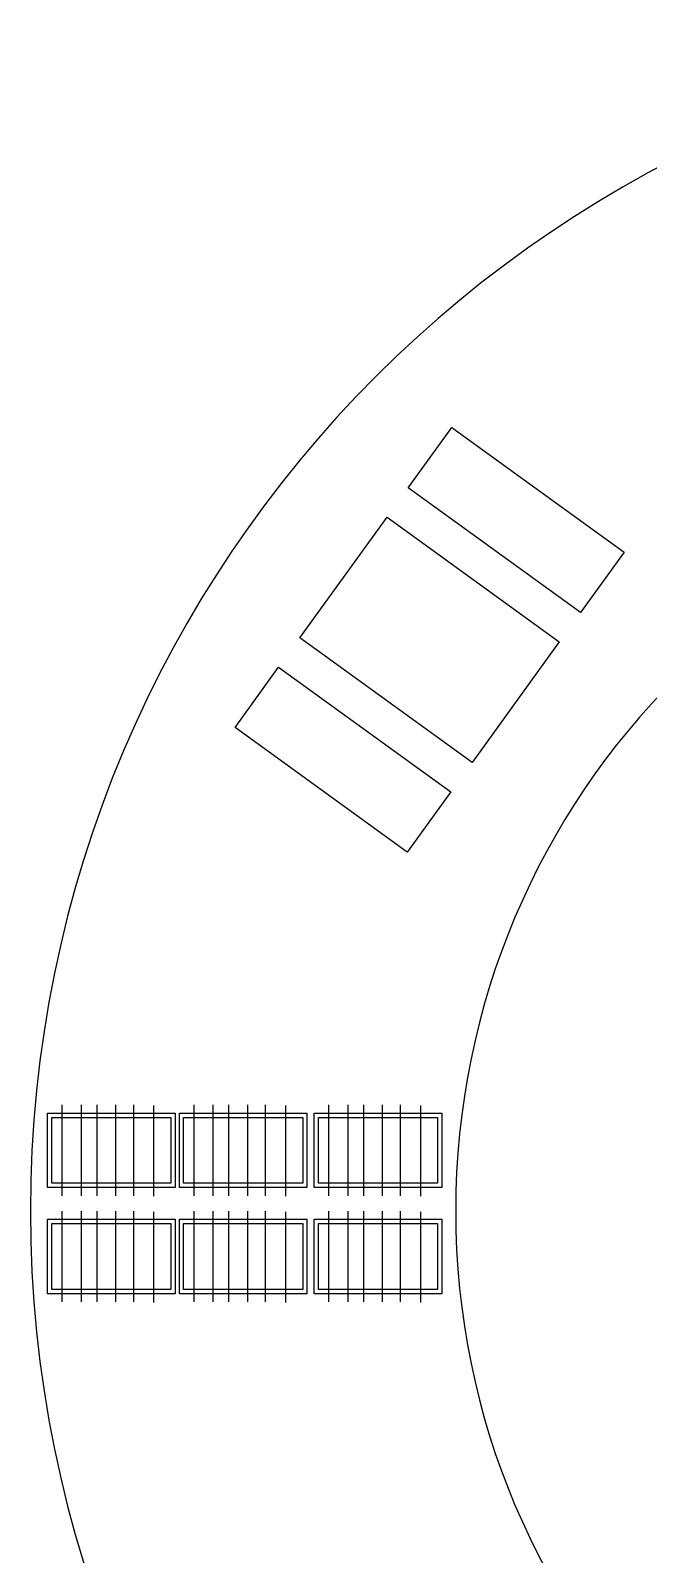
# Model space of a CAD drawing. Header units: millimetres. Extents: x 496 to 139339, y -41630 to 84383.
# Drawn here: x 27935 to 30842, y -37614 to -30450 of the extents above; entities that cross this region are included whole.
import ezdxf

# ---------------------------------------------------------------- set-up
doc = ezdxf.new("R2010")
doc.units = ezdxf.units.MM
doc.layers.add('мебель', color=44, linetype='Continuous', lineweight=25)
doc.layers.add('территория', color=74, linetype='Continuous', lineweight=25)

msp = doc.modelspace()

# ---------------------------------------------------------------- linework, layer by layer
at = {"layer": 'мебель'}
for p, q in [((28082.8, -35500.4), (28082.8, -35927.4)), ((28173, -35500.4), (28173, -35927.4)), ((28247, -35500.4), (28247, -35927.4)), ((28335.4, -35500.4), (28335.4, -35927.4)), ((28418.9, -35500.4), (28418.9, -35927.4)), ((28514.4, -35502.8), (28514.4, -35929.9)), ((28702.8, -35500.4), (28702.8, -35927.4)), ((28793, -35500.4), (28793, -35927.4)), ((28867, -35500.4), (28867, -35927.4)), ((28955.4, -35500.4), (28955.4, -35927.4)), ((29038.9, -35500.4), (29038.9, -35927.4)), ((29134.4, -35502.8), (29134.4, -35929.9)), ((29337.3, -35500.4), (29337.3, -35927.4)), ((29427.5, -35500.4), (29427.5, -35927.4)), ((29501.5, -35500.4), (29501.5, -35927.4)), ((29589.9, -35500.4), (29589.9, -35927.4)), ((29673.4, -35500.4), (29673.4, -35927.4)), ((29768.9, -35502.8), (29768.9, -35929.9)), ((28082.8, -35999.7), (28082.8, -36426.7)), ((28173, -35999.7), (28173, -36426.7)), ((28247, -35999.7), (28247, -36426.7)), ((28335.4, -35999.7), (28335.4, -36426.7)), ((28418.9, -35999.7), (28418.9, -36426.7)), ((28514.4, -36002.2), (28514.4, -36429.2)), ((28702.8, -35999.7), (28702.8, -36426.7)), ((28793, -35999.7), (28793, -36426.7)), ((28867, -35999.7), (28867, -36426.7)), ((28955.4, -35999.7), (28955.4, -36426.7)), ((29038.9, -35999.7), (29038.9, -36426.7)), ((29134.4, -36002.2), (29134.4, -36429.2)), ((29337.3, -35999.7), (29337.3, -36426.7)), ((29427.5, -35999.7), (29427.5, -36426.7)), ((29501.5, -35999.7), (29501.5, -36426.7)), ((29589.9, -35999.7), (29589.9, -36426.7)), ((29673.4, -35999.7), (29673.4, -36426.7)), ((29768.9, -36002.2), (29768.9, -36429.2))]:
    msp.add_line(p, q, dxfattribs=at)
for points in [[(29712.1, -32599.5), (29917.3, -32316), (30727.4, -32902.3), (30522.2, -33185.8), (29712.1, -32599.5)], [(29202, -33304.3), (29612.4, -32737.2), (30422.5, -33323.5), (30012.1, -33890.6), (29202, -33304.3)], [(28897.1, -33725.6), (29102.3, -33442), (29912.4, -34028.3), (29707.2, -34311.9), (28897.1, -33725.6)], [(28615.5, -35538.9), (28615.5, -35888.9), (28015.5, -35888.9), (28015.5, -35538.9), (28615.5, -35538.9)], [(29235.5, -35538.9), (29235.5, -35888.9), (28635.5, -35888.9), (28635.5, -35538.9), (29235.5, -35538.9)], [(29870, -35538.9), (29870, -35888.9), (29270, -35888.9), (29270, -35538.9), (29870, -35538.9)], [(28615.5, -36038.2), (28615.5, -36388.2), (28015.5, -36388.2), (28015.5, -36038.2), (28615.5, -36038.2)], [(29235.5, -36038.2), (29235.5, -36388.2), (28635.5, -36388.2), (28635.5, -36038.2), (29235.5, -36038.2)], [(29870, -36038.2), (29870, -36388.2), (29270, -36388.2), (29270, -36038.2), (29870, -36038.2)]]:
    msp.add_lwpolyline(points, dxfattribs=at)
for points in [[(28595.5, -35558.9), (28595.5, -35868.9), (28035.5, -35868.9), (28035.5, -35558.9)], [(29215.5, -35558.9), (29215.5, -35868.9), (28655.5, -35868.9), (28655.5, -35558.9)], [(29850, -35558.9), (29850, -35868.9), (29290, -35868.9), (29290, -35558.9)], [(28595.5, -36058.2), (28595.5, -36368.2), (28035.5, -36368.2), (28035.5, -36058.2)], [(29215.5, -36058.2), (29215.5, -36368.2), (28655.5, -36368.2), (28655.5, -36058.2)], [(29850, -36058.2), (29850, -36368.2), (29290, -36368.2), (29290, -36058.2)]]:
    msp.add_lwpolyline(points, close=True, dxfattribs=at)
at = {"layer": 'территория'}
for radius in [5550, 3550]:
    msp.add_arc((33485, -35999.7), radius, 90, 270, dxfattribs=at)

doc.saveas('drawing.dxf')
